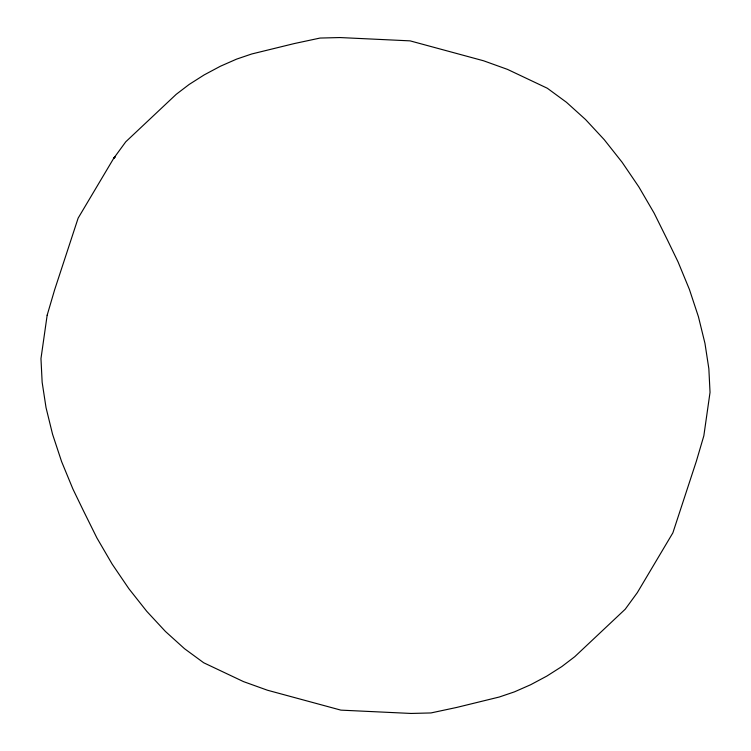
<?xml version="1.0" encoding="UTF-8"?>
<svg xmlns="http://www.w3.org/2000/svg" width="751" height="751" viewBox="0 0 751 751"><rect width="100%" height="100%" fill="white"/><g stroke="black" fill="none" stroke-linecap="round" stroke-linejoin="round"><path stroke-width="1.13" d="M47.163 315.185L40.967 358.621L42.15 382.259L46.036 407.633L52.561 434.247L61.591 461.574L72.941 489.089L83.408 510.699L96.888 537.913L112.152 564.095L128.89 588.728L146.764 611.333L165.436 631.46L184.539 648.714L203.681 662.757L243.512 681.617L267.422 690.216L340.907 710.136L411.079 713.45L430.952 712.943L456.73 707.433L499.227 697.031L514.388 691.887L530.619 684.752L546.812 676.107L561.87 666.531L574.759 656.693L625.236 609.202L637.327 592.633L672.858 532.881L696.374 461.17L703.837 435.815L710.033 392.379L708.85 368.741L704.964 343.367L698.439 316.753L689.409 289.426L678.059 261.911L667.592 240.301L654.112 213.087L638.848 186.905L622.11 162.272L604.236 139.667L585.564 119.54L566.461 102.286L547.319 88.242L507.488 69.383L483.578 60.784L410.093 40.864L339.921 37.55L320.048 38.057L294.27 43.567L251.773 53.969L236.612 59.113L220.381 66.248L204.188 74.893L189.13 84.469L176.241 94.307L125.764 141.798L113.673 158.367L78.142 218.119L54.626 289.83L47.163 315.185M189.402 173.171L189.402 173.171M115.278 156.696L113.673 158.367L115.278 156.696"/></g></svg>
